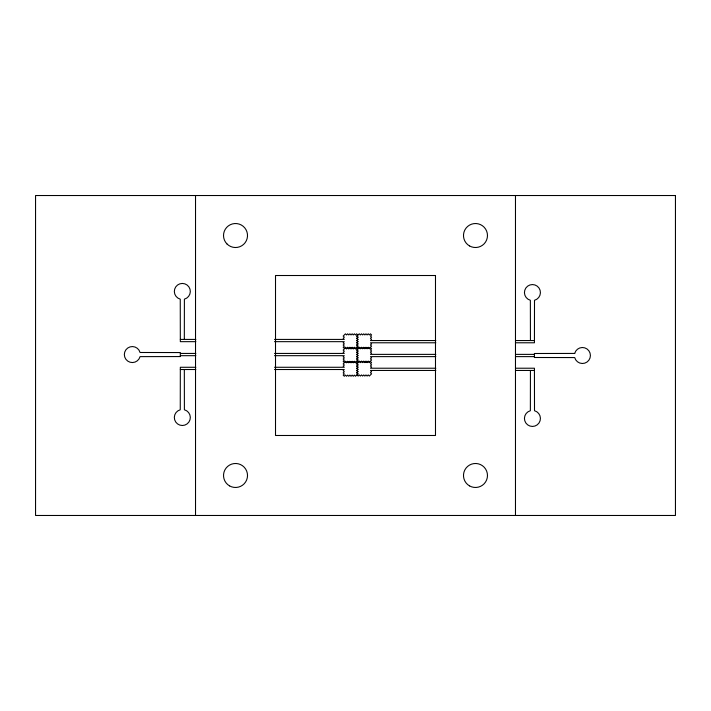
<?xml version="1.0" encoding="UTF-8"?>
<svg xmlns="http://www.w3.org/2000/svg" width="711" height="711" viewBox="0 0 711 711"><rect width="100%" height="100%" fill="white"/><g stroke="black" fill="none" stroke-linecap="round" stroke-linejoin="round"><path stroke-width="1.07" d="M195.836 367.276L180.327 367.276L180.256 409.776A7.999 7.999 0 0 0 175.777 422.094A7.999 7.999 0 0 0 188.877 422.094A7.999 7.999 0 0 0 184.398 409.776L184.327 369.516M184.327 339.423L184.398 299.153A7.999 7.999 0 0 0 188.877 286.844A7.999 7.999 0 0 0 175.777 286.844A7.999 7.999 0 0 0 180.256 299.153L180.327 341.662L195.836 341.662M530.433 370.458L530.362 410.727A7.999 7.999 0 0 0 525.882 423.036A7.999 7.999 0 0 0 538.982 423.036A7.999 7.999 0 0 0 534.503 410.727L534.432 368.218L515.599 368.218M515.599 342.782L534.432 342.782L534.503 300.273A7.999 7.999 0 0 0 538.982 287.964A7.999 7.999 0 0 0 525.882 287.964A7.999 7.999 0 0 0 530.362 300.273L530.433 340.542M180.327 339.423L195.836 339.423M274.499 339.423L344.302 339.423L343.182 338.303L344.302 337.183L343.182 336.063L345.422 333.823L346.541 334.943L347.661 333.823L348.781 334.943L349.901 333.823L351.021 334.943L352.141 333.823L353.26 334.943L354.38 333.823L355.5 334.943L356.62 333.823L357.74 334.943L356.62 336.063L357.74 337.183L356.62 338.303L357.74 339.423L356.62 340.542L357.74 341.662L356.62 342.782L357.74 343.902L356.62 345.022L357.74 346.141L355.5 348.381L354.38 347.261L353.26 348.381L352.141 347.261L351.021 348.381L349.901 347.261L348.781 348.381L347.661 347.261L346.541 348.381L345.422 347.261L344.302 348.381L343.182 347.261L344.302 346.141L343.182 345.022L344.302 343.902L343.182 342.782L344.302 341.662L274.499 341.662M435.825 340.542L370.458 340.542L371.577 339.423L370.458 338.303L371.577 337.183L370.458 336.063L371.577 334.943L370.458 333.823L369.338 334.943L368.218 333.823L367.098 334.943L365.978 333.823L364.859 334.943L363.739 333.823L362.619 334.943L361.499 333.823L360.379 334.943L359.259 333.823L357.02 336.063L358.14 337.183L357.02 338.303L358.14 339.423L357.02 340.542L358.14 341.662L357.02 342.782L358.14 343.902L357.02 345.022L358.14 346.141L357.02 347.261L358.14 348.381L359.259 347.261L360.379 348.381L361.499 347.261L362.619 348.381L363.739 347.261L364.859 348.381L365.978 347.261L367.098 348.381L368.218 347.261L369.338 348.381L371.577 346.141L370.458 345.022L371.577 343.902L370.458 342.782L435.825 342.782M515.599 340.542L534.432 340.542M180.327 353.438L195.836 353.438M274.499 353.438L344.302 353.438L343.182 352.318L344.302 351.198L343.182 350.079L345.422 347.839L346.541 348.959L347.661 347.839L348.781 348.959L349.901 347.839L351.021 348.959L352.141 347.839L353.26 348.959L354.38 347.839L355.5 348.959L356.62 347.839L357.74 348.959L356.62 350.079L357.74 351.198L356.62 352.318L357.74 353.438L356.62 354.558L357.74 355.678L356.62 356.798L357.74 357.917L356.62 359.037L357.74 360.157L355.5 362.397L354.38 361.277L353.26 362.397L352.141 361.277L351.021 362.397L349.901 361.277L348.781 362.397L347.661 361.277L346.541 362.397L345.422 361.277L344.302 362.397L343.182 361.277L344.302 360.157L343.182 359.037L344.302 357.917L343.182 356.798L344.302 355.678L274.499 355.678M435.825 354.38L370.458 354.38L371.577 353.26L370.458 352.141L371.577 351.021L370.458 349.901L371.577 348.781L370.458 347.661L369.338 348.781L368.218 347.661L367.098 348.781L365.978 347.661L364.859 348.781L363.739 347.661L362.619 348.781L361.499 347.661L360.379 348.781L359.259 347.661L357.02 349.901L358.14 351.021L357.02 352.141L358.14 353.26L357.02 354.38L358.14 355.5L357.02 356.62L358.14 357.74L357.02 358.859L358.14 359.979L357.02 361.099L358.14 362.219L359.259 361.099L360.379 362.219L361.499 361.099L362.619 362.219L363.739 361.099L364.859 362.219L365.978 361.099L367.098 362.219L368.218 361.099L369.338 362.219L371.577 359.979L370.458 358.859L371.577 357.74L370.458 356.62L435.825 356.62M515.599 354.38L534.432 354.38M180.327 355.678L195.836 355.678M515.599 356.62L534.432 356.62M274.499 367.276L344.302 367.276L343.182 366.156L344.302 365.036L343.182 363.916L345.422 361.677L346.541 362.797L347.661 361.677L348.781 362.797L349.901 361.677L351.021 362.797L352.141 361.677L353.26 362.797L354.38 361.677L355.5 362.797L356.62 361.677L357.74 362.797L356.62 363.916L357.74 365.036L356.62 366.156L357.74 367.276L356.62 368.396L357.74 369.516L356.62 370.635L357.74 371.755L356.62 372.875L357.74 373.995L355.5 376.235L354.38 375.115L353.26 376.235L352.141 375.115L351.021 376.235L349.901 375.115L348.781 376.235L347.661 375.115L346.541 376.235L345.422 375.115L344.302 376.235L343.182 375.115L344.302 373.995L343.182 372.875L344.302 371.755L343.182 370.635L344.302 369.516L274.499 369.516M435.825 368.218L370.458 368.218L371.577 367.098L370.458 365.978L371.577 364.859L370.458 363.739L371.577 362.619L370.458 361.499L369.338 362.619L368.218 361.499L367.098 362.619L365.978 361.499L364.859 362.619L363.739 361.499L362.619 362.619L361.499 361.499L360.379 362.619L359.259 361.499L357.02 363.739L358.14 364.859L357.02 365.978L358.14 367.098L357.02 368.218L358.14 369.338L357.02 370.458L358.14 371.577L357.02 372.697L358.14 373.817L357.02 374.937L358.14 376.057L359.259 374.937L360.379 376.057L361.499 374.937L362.619 376.057L363.739 374.937L364.859 376.057L365.978 374.937L367.098 376.057L368.218 374.937L369.338 376.057L371.577 373.817L370.458 372.697L371.577 371.577L370.458 370.458L435.825 370.458M180.327 369.516L195.836 369.516M515.599 370.458L534.432 370.458M515.475 195.525L515.475 515.475M195.525 195.525L195.525 515.475M574.701 353.429L534.432 353.5L534.432 357.5L574.701 357.571A7.999 7.999 0 0 0 587.01 362.05A7.999 7.999 0 0 0 587.01 348.95A7.999 7.999 0 0 0 574.701 353.429M180.327 356.558L140.058 356.629A7.999 7.999 0 0 1 127.749 361.108A7.999 7.999 0 0 1 127.749 347.999A7.999 7.999 0 0 1 140.058 352.487L180.327 352.558L180.327 356.558M675.45 195.525L35.55 195.525L35.55 515.475L675.45 515.475L675.45 195.525M435.488 275.512L275.512 275.512L275.512 435.488L435.488 435.488L435.488 275.512M469.482 245.908A11.998 11.998 0 0 0 487.479 235.519A11.998 11.998 0 0 0 469.482 225.129A11.998 11.998 0 0 0 469.482 245.908M469.482 485.871A11.998 11.998 0 0 0 487.479 475.481A11.998 11.998 0 0 0 469.482 465.092A11.998 11.998 0 0 0 469.482 485.871M227.031 244.006A11.998 11.998 0 0 0 247.108 238.62A11.998 11.998 0 0 0 232.417 223.929A11.998 11.998 0 0 0 227.031 244.006M229.52 485.871A11.998 11.998 0 0 0 247.517 475.481A11.998 11.998 0 0 0 229.52 465.092A11.998 11.998 0 0 0 229.52 485.871"/></g></svg>
